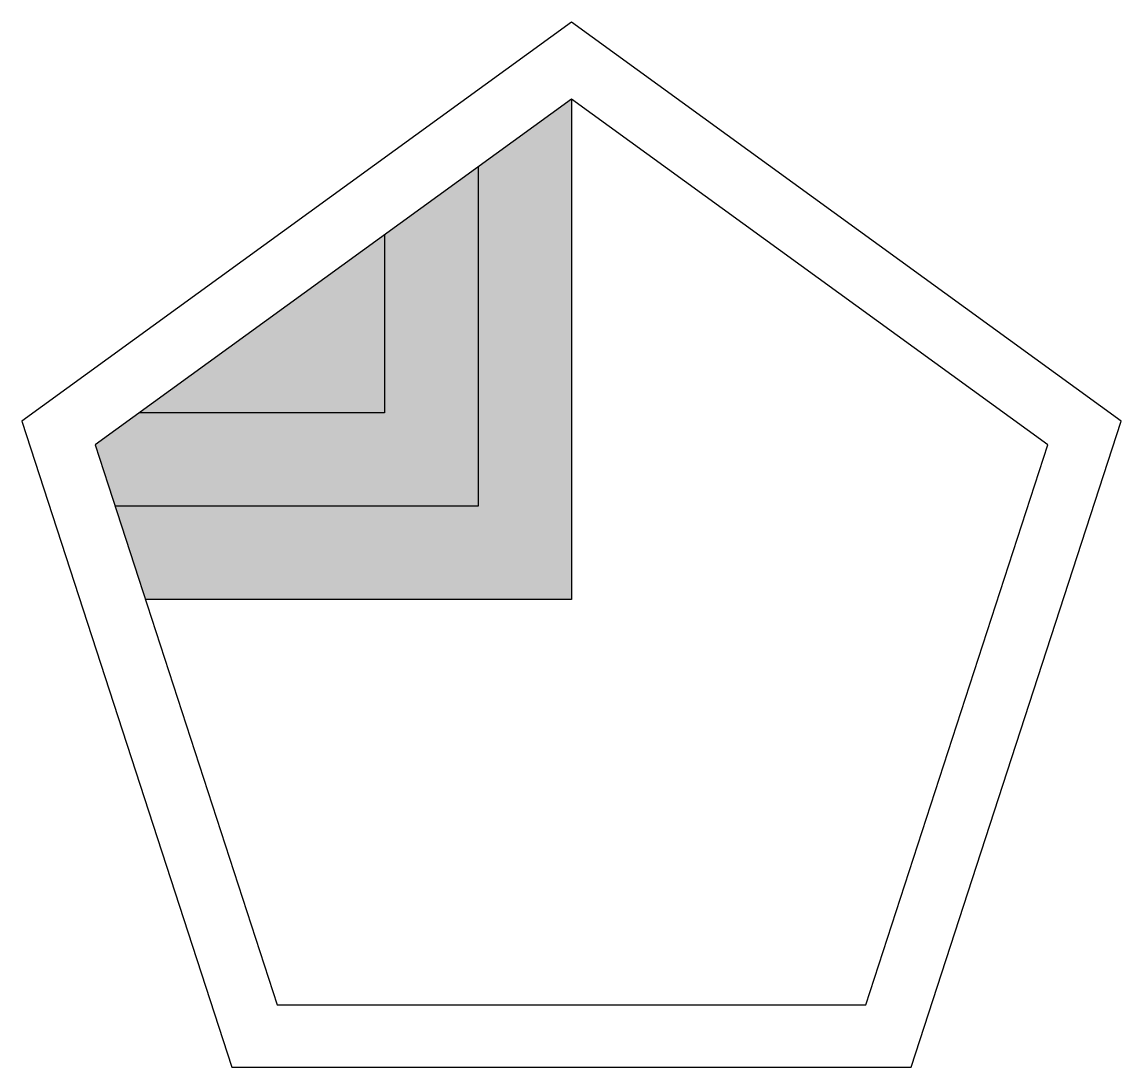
# Model space of a CAD drawing. Header units: feet. Extents: x -0.59 to 0.59, y -0.5 to 0.62.
import ezdxf

# ---------------------------------------------------------------- set-up
doc = ezdxf.new("R2010")
doc.units = ezdxf.units.FT
doc.header["$MEASUREMENT"] = 0

msp = doc.modelspace()

# ---------------------------------------------------------------- linework, layer by layer
at = {"elevation": 1.0001}
msp.add_lwpolyline([(0, 0.5356), (-0.5094, 0.1655), (-0.3148, -0.4333), (0.3148, -0.4333), (0.5094, 0.1655)], close=True, dxfattribs=at)
for points in [[(0, 0.5356), (0, 0), (-0.4556, 0)], [(-0.1, 0.463), (-0.1, 0.1), (-0.4881, 0.1)], [(-0.2, 0.3903), (-0.2, 0.2), (-0.462, 0.2)]]:
    msp.add_lwpolyline(points, dxfattribs=at)
msp.add_solid([(0, 0.5356, 1.0001), (-0.5094, 0.1655, 1.0001), (0, 0, 1.0001), (-0.4556, 0, 1.0001)])
for points, invisible_edges in [([(0.5878, 0.191, 1), (0, 0.618, 1), (-0.5878, 0.191, 1)], 12), ([(-0.5878, 0.191, 1), (-0.3633, -0.5, 1), (0.3633, -0.5, 1), (0.5878, 0.191, 1)], 8)]:
    msp.add_3dface(points, dxfattribs=dict(invisible_edges=invisible_edges))
at = {"layer": 'Defpoints'}
msp.add_point((0, 0), dxfattribs=at)

doc.saveas('drawing.dxf')
